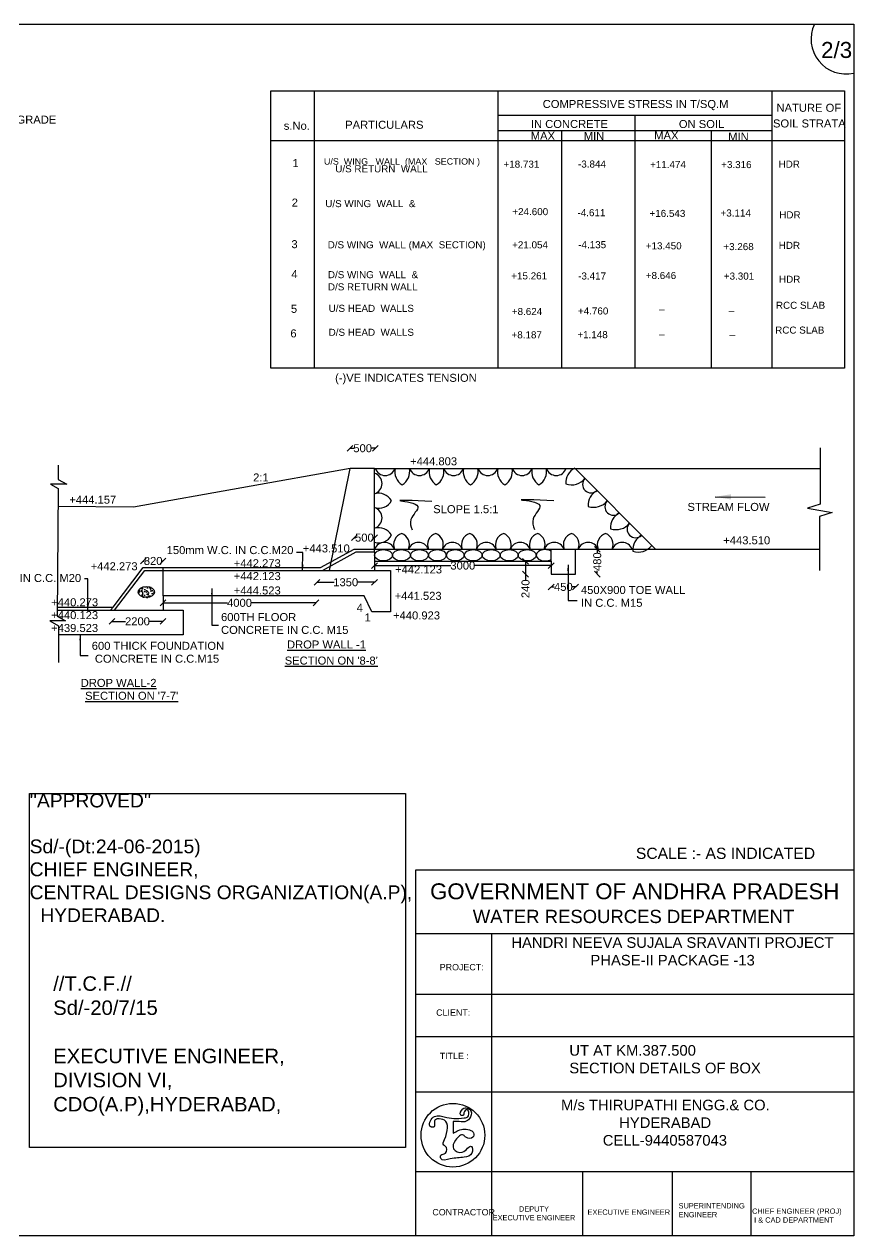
# Model space of a CAD drawing. Header units: millimetres. Extents: x 5732 to 11541, y 1165 to 4950.
# Drawn here: x 8951 to 11541, y 1165 to 4950 of the extents above; entities that cross this region are included whole.
import ezdxf

# ---------------------------------------------------------------- set-up
doc = ezdxf.new("R2010")
doc.units = ezdxf.units.MM
doc.header["$MEASUREMENT"] = 0
for name, color, linetype in [('DIMENSIONS', 7, 'Continuous'), ('DRAWING', 7, 'Continuous'), ('TEXT', 7, 'Continuous')]:
    doc.layers.add(name, color=color, linetype=linetype)
doc.styles.get("Standard").update_dxf_attribs({"font": 'arial.ttf', "height": 25})
doc.dimstyles.get("Standard").update_dxf_attribs({"dimtxt": 25, "dimasz": 18, "dimexe": 0.18, "dimexo": 0.0625, "dimgap": 0.09, "dimtad": 0, "dimdec": 0, "dimzin": 0, "dimdsep": 46, "dimtxsty": 'Standard', "dimblk": 'OBLIQUE', "dimcen": 0.09, "dimse1": 1, "dimse2": 1, "dimadec": 0, "dimazin": 0, "dimtfac": 1, "dimtdec": 0, "dimtofl": 0, "dimtmove": 0, "dimatfit": 3, "dimfxl": 1, "dimtolj": 1, "dimtzin": 0, "dimarcsym": 0})

# ---------------------------------------------------------------- blocks, each defined once
blk = doc.blocks.new('_Oblique')
at = {"color": 0, "linetype": 'ByBlock', "lineweight": -2}
blk.add_line((-0.5, -0.5), (0.5, 0.5), dxfattribs=at)
blk = doc.blocks.new('*D19')
at = {"layer": 'Defpoints', "color": 0}
for p in [(10046.9, 3625.4), (9968, 3562.6), (10046.9, 3562.6)]:
    blk.add_point(p, dxfattribs=at)
at = {"layer": 'DIMENSIONS', "color": 0, "lineweight": -2}
for p, q in [((9968, 3625.4), (9979.8, 3625.4)), ((10046.9, 3625.4), (10035.1, 3625.4))]:
    blk.add_line(p, q, dxfattribs=at)
at = {"layer": 'DIMENSIONS', "color": 0, "lineweight": -2, "xscale": 18, "yscale": 18, "zscale": 18, "rotation": 180}
blk.add_blockref('_Oblique', (9968, 3625.4), dxfattribs=at)
at = {"layer": 'DIMENSIONS', "color": 0, "lineweight": -2, "xscale": 18, "yscale": 18, "zscale": 18}
blk.add_blockref('_Oblique', (10046.9, 3625.4), dxfattribs=at)
at = {"layer": 'DIMENSIONS', "color": 0, "insert": (10007.4, 3625.4), "char_height": 25, "attachment_point": 5}
blk.add_mtext('\\A1;500', dxfattribs=at)
blk = doc.blocks.new('*D20')
at = {"layer": 'Defpoints', "color": 0}
for p in [(10044.4, 3346.2), (9981.4, 3310.1), (10044.4, 3310.1)]:
    blk.add_point(p, dxfattribs=at)
at = {"layer": 'DIMENSIONS', "color": 0, "lineweight": -2}
for p, q in [((9981.4, 3346.2), (9985.2, 3346.2)), ((10044.4, 3346.2), (10040.5, 3346.2))]:
    blk.add_line(p, q, dxfattribs=at)
at = {"layer": 'DIMENSIONS', "color": 0, "lineweight": -2, "xscale": 18, "yscale": 18, "zscale": 18, "rotation": 180}
blk.add_blockref('_Oblique', (9981.4, 3346.2), dxfattribs=at)
at = {"layer": 'DIMENSIONS', "color": 0, "lineweight": -2, "xscale": 18, "yscale": 18, "zscale": 18}
blk.add_blockref('_Oblique', (10044.4, 3346.2), dxfattribs=at)
at = {"layer": 'DIMENSIONS', "color": 0, "insert": (10012.9, 3346.2), "char_height": 25, "attachment_point": 5}
blk.add_mtext('\\A1;500', dxfattribs=at)
blk = doc.blocks.new('*D21')
at = {"layer": 'Defpoints', "color": 0}
for p in [(9864.8, 3243.7), (10044.4, 3243.7), (10044.4, 3206.8)]:
    blk.add_point(p, dxfattribs=at)
at = {"layer": 'DIMENSIONS', "color": 0, "lineweight": -2}
for p, q in [((9864.8, 3206.8), (9918.4, 3206.8)), ((10044.4, 3206.8), (9990.8, 3206.8))]:
    blk.add_line(p, q, dxfattribs=at)
at = {"layer": 'DIMENSIONS', "color": 0, "lineweight": -2, "xscale": 18, "yscale": 18, "zscale": 18, "rotation": 180}
blk.add_blockref('_Oblique', (9864.8, 3206.8), dxfattribs=at)
at = {"layer": 'DIMENSIONS', "color": 0, "lineweight": -2, "xscale": 18, "yscale": 18, "zscale": 18}
blk.add_blockref('_Oblique', (10044.4, 3206.8), dxfattribs=at)
at = {"layer": 'DIMENSIONS', "color": 0, "insert": (9954.6, 3206.8), "char_height": 25, "attachment_point": 5}
blk.add_mtext('\\A1;1350', dxfattribs=at)
blk = doc.blocks.new('*D22')
at = {"layer": 'Defpoints', "color": 0}
for p in [(9384.1, 3141.8), (9861.7, 3142.5), (9861.7, 3141.8)]:
    blk.add_point(p, dxfattribs=at)
at = {"layer": 'DIMENSIONS', "color": 0, "lineweight": -2}
for p, q in [((9384.1, 3142.5), (9585, 3142.5)), ((9861.7, 3142.5), (9660.7, 3142.5))]:
    blk.add_line(p, q, dxfattribs=at)
at = {"layer": 'DIMENSIONS', "color": 0, "lineweight": -2, "xscale": 18, "yscale": 18, "zscale": 18, "rotation": 180}
blk.add_blockref('_Oblique', (9384.1, 3142.5), dxfattribs=at)
at = {"layer": 'DIMENSIONS', "color": 0, "lineweight": -2, "xscale": 18, "yscale": 18, "zscale": 18}
blk.add_blockref('_Oblique', (9861.7, 3142.5), dxfattribs=at)
at = {"layer": 'DIMENSIONS', "color": 0, "insert": (9622.9, 3142.5), "char_height": 25, "attachment_point": 5}
blk.add_mtext('\\A1;4000', dxfattribs=at)
blk = doc.blocks.new('*D23')
at = {"layer": 'Defpoints', "color": 0}
for p in [(9224.4, 3124.4), (9384.1, 3119.5), (9384.1, 3084.7)]:
    blk.add_point(p, dxfattribs=at)
at = {"layer": 'DIMENSIONS', "color": 0, "lineweight": -2}
for p, q in [((9224.4, 3084.7), (9266.7, 3084.7)), ((9384.1, 3084.7), (9341.8, 3084.7))]:
    blk.add_line(p, q, dxfattribs=at)
at = {"layer": 'DIMENSIONS', "color": 0, "lineweight": -2, "xscale": 18, "yscale": 18, "zscale": 18, "rotation": 180}
blk.add_blockref('_Oblique', (9224.4, 3084.7), dxfattribs=at)
at = {"layer": 'DIMENSIONS', "color": 0, "lineweight": -2, "xscale": 18, "yscale": 18, "zscale": 18}
blk.add_blockref('_Oblique', (9384.1, 3084.7), dxfattribs=at)
at = {"layer": 'DIMENSIONS', "color": 0, "insert": (9304.2, 3084.7), "char_height": 25, "attachment_point": 5}
blk.add_mtext('\\A1;2200', dxfattribs=at)
blk = doc.blocks.new('*D24')
at = {"layer": 'Defpoints', "color": 0}
for p in [(9384.1, 3273.3), (9322.3, 3252.9), (9384.1, 3252.9)]:
    blk.add_point(p, dxfattribs=at)
at = {"layer": 'DIMENSIONS', "color": 0, "lineweight": -2}
for p, q in [((9322.3, 3273.3), (9325.5, 3273.3)), ((9384.1, 3273.3), (9380.8, 3273.3))]:
    blk.add_line(p, q, dxfattribs=at)
at = {"layer": 'DIMENSIONS', "color": 0, "lineweight": -2, "xscale": 18, "yscale": 18, "zscale": 18, "rotation": 180}
blk.add_blockref('_Oblique', (9322.3, 3273.3), dxfattribs=at)
at = {"layer": 'DIMENSIONS', "color": 0, "lineweight": -2, "xscale": 18, "yscale": 18, "zscale": 18}
blk.add_blockref('_Oblique', (9384.1, 3273.3), dxfattribs=at)
at = {"layer": 'DIMENSIONS', "color": 0, "insert": (9353.2, 3273.3), "char_height": 25, "attachment_point": 5}
blk.add_mtext('\\A1;820', dxfattribs=at)
blk = doc.blocks.new('*D25')
at = {"layer": 'Defpoints', "color": 0}
for p in [(10044.4, 3258.9), (10596.1, 3258.9), (10596.1, 3258.9)]:
    blk.add_point(p, dxfattribs=at)
at = {"layer": 'DIMENSIONS', "color": 0, "lineweight": -2}
for p, q in [((10044.4, 3258.9), (10282.8, 3258.9)), ((10596.1, 3258.9), (10357.6, 3258.9))]:
    blk.add_line(p, q, dxfattribs=at)
at = {"layer": 'DIMENSIONS', "color": 0, "lineweight": -2, "xscale": 18, "yscale": 18, "zscale": 18, "rotation": 180}
blk.add_blockref('_Oblique', (10044.4, 3258.9), dxfattribs=at)
at = {"layer": 'DIMENSIONS', "color": 0, "lineweight": -2, "xscale": 18, "yscale": 18, "zscale": 18}
blk.add_blockref('_Oblique', (10596.1, 3258.9), dxfattribs=at)
at = {"layer": 'DIMENSIONS', "color": 0, "insert": (10320.2, 3258.9), "char_height": 25, "attachment_point": 5}
blk.add_mtext('\\A1;3000', dxfattribs=at)
blk = doc.blocks.new('*D26')
at = {"layer": 'Defpoints', "color": 0}
for p in [(10596.1, 3272.6), (10516.1, 3232.3), (10596.1, 3232.3)]:
    blk.add_point(p, dxfattribs=at)
at = {"layer": 'DIMENSIONS', "color": 0, "lineweight": -2}
for p, q in [((10516.1, 3272.6), (10516.1, 3232.3)), ((10516.1, 3232.3), (10516.1, 3214.3))]:
    blk.add_line(p, q, dxfattribs=at)
at = {"layer": 'DIMENSIONS', "color": 0, "lineweight": -2, "xscale": 18, "yscale": 18, "zscale": 18}
for p, rotation in [((10516.1, 3272.6), 90), ((10516.1, 3232.3), 270)]:
    blk.add_blockref('_Oblique', p, dxfattribs=dict(at, rotation=rotation))
at = {"layer": 'DIMENSIONS', "color": 0, "insert": (10516.1, 3186.5), "char_height": 25, "attachment_point": 5, "rotation": 90}
blk.add_mtext('\\A1;240', dxfattribs=at)
blk = doc.blocks.new('*D27')
at = {"layer": 'Defpoints', "color": 0}
for p in [(10596.1, 3232.3), (10672.1, 3232.3), (10672.1, 3192.3)]:
    blk.add_point(p, dxfattribs=at)
at = {"layer": 'DIMENSIONS', "color": 0, "lineweight": -2}
for p, q in [((10596.1, 3192.3), (10605.9, 3192.3)), ((10672.1, 3192.3), (10662.2, 3192.3))]:
    blk.add_line(p, q, dxfattribs=at)
at = {"layer": 'DIMENSIONS', "color": 0, "lineweight": -2, "xscale": 18, "yscale": 18, "zscale": 18, "rotation": 180}
blk.add_blockref('_Oblique', (10596.1, 3192.3), dxfattribs=at)
at = {"layer": 'DIMENSIONS', "color": 0, "lineweight": -2, "xscale": 18, "yscale": 18, "zscale": 18}
blk.add_blockref('_Oblique', (10672.1, 3192.3), dxfattribs=at)
at = {"layer": 'DIMENSIONS', "color": 0, "insert": (10634.1, 3192.3), "char_height": 25, "attachment_point": 5}
blk.add_mtext('\\A1;450', dxfattribs=at)
blk = doc.blocks.new('*D28')
at = {"layer": 'Defpoints', "color": 0}
for p in [(10680.7, 3310.1), (10672.1, 3232.3), (10740.1, 3232.3)]:
    blk.add_point(p, dxfattribs=at)
at = {"layer": 'DIMENSIONS', "color": 0, "lineweight": -2}
for p, q in [((10740.1, 3310.1), (10740.1, 3299.4)), ((10740.1, 3232.3), (10740.1, 3243.1))]:
    blk.add_line(p, q, dxfattribs=at)
at = {"layer": 'DIMENSIONS', "color": 0, "lineweight": -2, "xscale": 18, "yscale": 18, "zscale": 18}
for p, rotation in [((10740.1, 3310.1), 90), ((10740.1, 3232.3), 270)]:
    blk.add_blockref('_Oblique', p, dxfattribs=dict(at, rotation=rotation))
at = {"layer": 'DIMENSIONS', "color": 0, "insert": (10740.1, 3271.2), "char_height": 25, "attachment_point": 5, "rotation": 90}
blk.add_mtext('\\A1;480', dxfattribs=at)

msp = doc.modelspace()

# ---------------------------------------------------------------- hatches: boundary and pattern name
at = {"layer": 'DRAWING'}
h = msp.add_hatch(dxfattribs=at)
h.set_pattern_fill('AR-CONC', color=0, scale=3, style=0)
h.set_pattern_definition([(50, (-5750813.832, -20978929.149), (21.517805478, -1.88256405), [2.25, -24.75]), (355, (-5750813.832, -20978929.149), (-4.162540008, 22.56576401), [1.8, -19.8]), (100.4514, (-5750812.039, -20978929.306), (17.355281451, 20.683186262), [1.9122057, -21.03426336]), (46.1842, (-5750813.832, -20978923.15), (32.01723146, -4.96557043), [3.375, -37.125]), (96.6356, (-5750811.164, -20978923.563), (28.039881166, 29.223536127), [2.86830864, -31.55139]), (351.1842, (-5750813.832, -20978923.15), (28.039858354, 29.22355803), [2.7, -29.7]), (21, (-5750810.832, -20978924.649), (17.907211564, -12.07856672), [2.25, -24.75]), (326, (-5750810.832, -20978924.649), (7.299459958, 21.754501351), [1.8, -19.8]), (71.4514, (-5750809.34, -20978925.655), (25.206678857, 9.675914901), [1.9122057, -21.03426336]), (37.5, (-5750813.832, -20978929.149), (0.3647956595, 9.986815615), [0, -19.56, 0, -20.1, 0, -19.875]), (7.5, (-5750813.832, -20978929.149), (7.8920861233, 11.8323513565), [0, -11.46, 0, -19.11, 0, -7.575]), (327.5, (-5750820.522, -20978929.149), (16.0146730852, -0.676646152), [0, -7.5, 0, -23.4, 0, -31.05]), (317.5, (-5750823.522, -20978929.149), (17.49558508, 3.00314947), [0, -9.75, 0, -15.54, 0, -22.05])])
edge = h.paths.add_edge_path()
edge.add_ellipse((9331.8, 3176.4), major_axis=(-25.3, 0), ratio=0.687205, start_angle=0, end_angle=360)

# ---------------------------------------------------------------- linework, layer by layer
at = {"layer": 'DIMENSIONS', "color": 0}
for points in [[(11541, 1165.3), (5732.3, 1165.3), (5732.3, 4950.2), (11541, 4950.2)], [(8967.5, 2546.6), (10141.5, 2546.6), (10141.5, 1441.3), (8967.5, 1441.3)]]:
    msp.add_lwpolyline(points, close=True, dxfattribs=at)
at = {"layer": 'DIMENSIONS'}
msp.add_arc((11516.3, 4903.5), 108.6, 154.5651, 283.1564, dxfattribs=at)
at = {"layer": 'DRAWING', "color": 0}
for points in [[(11436.4, 3626.7), (11436.4, 3451.3), (11396.5, 3438.5), (11473.5, 3425.1), (11434, 3411.9), (11434, 3243.4)], [(9056.2, 3572.4), (9056.2, 3527.9), (9084.1, 3513.4), (9032.3, 3513.4), (9056.3, 3499.4), (9053.3, 3101.1), (9079.8, 3086.2), (9030.2, 3086.2), (9057.9, 3071.1), (9057.9, 2956.7)], [(9882.2, 3243.7), (9986.8, 3301.5), (10044.4, 3301.5), (10044.4, 3562.6), (9968, 3562.6), (9292.3, 3441.5), (9055.9, 3443.3)], [(9904.2, 3243.7), (9968, 3562.6)], [(10044.4, 3562.6), (11436.4, 3562.6)], [(10670.6, 3562.6), (10921.7, 3310.1)], [(9228.5, 3129.3), (9322.3, 3252.9), (9876.3, 3252.9), (9981.4, 3310.1), (11434, 3310.1)], [(10044.4, 3272.6), (10596.1, 3272.6), (10596.1, 3310.1)], [(10044.4, 3301.5), (10044.4, 3243.7)], [(10596.1, 3272.6), (10596.1, 3232.3), (10672.1, 3232.3), (10672.1, 3310.1)], [(9232.4, 3119.5), (9327.3, 3243.7), (10094.6, 3243.7), (10094.6, 3114.9), (10035.6, 3114.9), (10011.7, 3164), (9384.1, 3164), (9384.1, 3119.5)], [(9384.1, 3164), (9384.1, 3252.9)], [(9053.5, 3119.5), (9446.7, 3119.5), (9446.7, 3043.1), (9057.9, 3043.1)], [(9053.6, 3129.3), (9228.5, 3129.3), (9220.4, 3119.5)]]:
    msp.add_lwpolyline(points, dxfattribs=at)
for centre, radius, start, end in [((10077.7, 3573.1), 32.6, 198.7354, 341.2646), ((10157.8, 3553), 50.1, 168.9804, 237.0579), ((10104.5, 3553.7), 50, 301.3557, 10.2478), ((10184.6, 3573.1), 32.6, 198.7354, 341.2646), ((10264.7, 3553), 50.1, 168.9804, 237.0579), ((10211.4, 3553.7), 50, 301.3557, 10.2478), ((10291.5, 3573.1), 32.6, 198.7354, 341.2646), ((10371.5, 3553), 50.1, 168.9804, 237.0579), ((10318.2, 3553.7), 50, 301.3557, 10.2478), ((10398.3, 3573.1), 32.6, 198.7354, 341.2646), ((10478.4, 3553), 50.1, 168.9804, 237.0579), ((10425.1, 3553.7), 50, 301.3557, 10.2478), ((10505.2, 3573.1), 32.6, 198.7354, 341.2646), ((10585.3, 3553), 50.1, 168.9804, 237.0579), ((10532, 3553.7), 50, 301.3557, 10.2478), ((10612.1, 3573.1), 32.6, 198.7354, 341.2646), ((10693.8, 3517.9), 51.6, 117.8404, 184.4116), ((10034.5, 3515.6), 33.6, 287.0661, 72.9339), ((10659.3, 3565.8), 54.6, 251.9676, 320.9232), ((10720.9, 3512.8), 26.7, 136.0338, 313.6334), ((10056.1, 3436.3), 48.6, 32.4663, 103.9894), ((10763.4, 3447.9), 51.6, 117.8404, 184.4116), ((10057.9, 3481.7), 43.8, 252.0226, 333.8045), ((10728.9, 3495.8), 54.6, 251.9676, 320.9232), ((10790.5, 3442.8), 26.7, 136.0338, 313.6334), ((10034.5, 3407.9), 33.6, 287.0661, 72.9339), ((10833, 3377.9), 51.6, 117.8404, 184.4116), ((10056.1, 3328.6), 48.6, 32.4663, 103.9894), ((10798.5, 3425.8), 54.6, 251.9676, 320.9232), ((10860.1, 3372.8), 26.7, 136.0338, 313.6334), ((10057.9, 3374), 43.8, 252.0226, 333.8045), ((10075.5, 3297.8), 33.4, 21.5772, 158.4228), ((10140.8, 3324), 36.9, 107.3049, 202.0441), ((10115.9, 3324.5), 37.4, 337.3661, 68.1908), ((10181.5, 3297.8), 33.4, 21.5772, 158.4228), ((10246.8, 3324), 36.9, 107.3049, 202.0441), ((10221.9, 3324.5), 37.4, 337.3661, 68.1908), ((10287.5, 3297.8), 33.4, 21.5772, 158.4228), ((10352.9, 3324), 36.9, 107.3049, 202.0441), ((10328, 3324.5), 37.4, 337.3661, 68.1908), ((10393.6, 3297.8), 33.4, 21.5772, 158.4228), ((10458.9, 3324), 36.9, 107.3049, 202.0441), ((10434, 3324.5), 37.4, 337.3661, 68.1908), ((10499.6, 3297.8), 33.4, 21.5772, 158.4228), ((10565, 3324), 36.9, 107.3049, 202.0441), ((10540.1, 3324.5), 37.4, 337.3661, 68.1908), ((10605.7, 3297.8), 33.4, 21.5772, 158.4228), ((10671, 3324), 36.9, 107.3049, 202.0441), ((10646.1, 3324.5), 37.4, 337.3661, 68.1908), ((10711.7, 3297.8), 33.4, 21.5772, 158.4228), ((10777.1, 3324), 36.9, 107.3049, 202.0441), ((10752.2, 3324.5), 37.4, 337.3661, 68.1908), ((10817.8, 3297.8), 33.4, 21.5772, 158.4228), ((10902.6, 3307.9), 51.6, 117.8404, 184.4116), ((10868.1, 3355.8), 54.6, 251.9676, 320.9232)]:
    msp.add_arc(centre, radius, start, end, dxfattribs=at)
for centre, major_axis, ratio in [((10072.4, 3291.3), (-28, 0), 0.623226), ((10128.5, 3291.3), (-28, 0), 0.623226), ((10184.6, 3291.3), (-28, 0), 0.623226), ((10240.7, 3291.3), (-28, 0), 0.623226), ((10296.8, 3291.3), (-28, 0), 0.623226), ((10352.9, 3291.3), (-28, 0), 0.623226), ((10409, 3291.3), (-28, 0), 0.623226), ((10465.1, 3291.3), (-28, 0), 0.623226), ((10521.2, 3291.3), (-28, 0), 0.623226), ((9331.8, 3176.4), (-25.3, 0), 0.687205)]:
    msp.add_ellipse(centre, major_axis=major_axis, ratio=ratio, dxfattribs=at)
msp.add_ellipse((10577.2, 3291.3), major_axis=(-28, 0), ratio=0.623226, start_param=3.977277, end_param=8.589094, dxfattribs=at)
for points in [[(10223.5, 3459.6), (10127, 3461), (10179.5, 3443.6), (10158, 3403.1), (10161.9, 3370.5)], [(10604.8, 3461.6), (10506.2, 3463.6), (10560.2, 3446.8), (10540, 3405.4), (10543.8, 3371.5)]]:
    msp.add_spline(points, degree=3, dxfattribs=at)
at = {"layer": 'TEXT', "color": 0}
for points in [[(9720.8, 4742.5), (11511.9, 4742.5), (11511.9, 3875.3), (9720.8, 3875.3)], [(10173.5, 2308.5), (11541, 2308.5), (11541, 1165.3), (10173.5, 1165.3)]]:
    msp.add_lwpolyline(points, close=True, dxfattribs=at)
for points in [[(9856.5, 4742.5), (9856.5, 3875.3)], [(10429.5, 4742.5), (10429.5, 3875.3)], [(11285.2, 4742.5), (11285.2, 3875.3)], [(11285.2, 4665.2), (10429.5, 4665.2)], [(10857.3, 4665.2), (10857.3, 3875.3)], [(10429.5, 4618.3), (11285.2, 4618.3)], [(10627.9, 4618.3), (10627.9, 3875.3)], [(11096, 4618.3), (11096, 3875.3)], [(9720.8, 4586.6), (11511.9, 4586.6)], [(10173.5, 2110.1), (11541, 2110.1)], [(10410.3, 2110.1), (10410.3, 1165.3)], [(10173.5, 1920.5), (11541, 1920.5)], [(10173.5, 1788.1), (11541, 1788.1)], [(10173.5, 1614.8), (11541, 1614.8)], [(10290.4, 1522.7), (10290.4, 1485.5)], [(10173.5, 1365.7), (11541, 1365.7)], [(10693.5, 1365.7), (10693.5, 1165.3)], [(10974.7, 1165.3), (10974.7, 1365.7)], [(11219.3, 1365.7), (11219.3, 1165.3)]]:
    msp.add_lwpolyline(points, dxfattribs=at)
msp.add_circle((10289.3, 1479.5), 99.5, dxfattribs=at)
for points in [[(10240.3, 1530.7), (10231.9, 1524.2), (10230.4, 1505.2), (10220.2, 1505.7), (10228, 1535.4), (10262.4, 1536.7), (10324, 1533.3), (10337.8, 1540.3), (10333.1, 1559.5), (10323.7, 1549.4), (10322.7, 1541.9), (10313.8, 1542.4), (10320.3, 1561.6), (10334.7, 1564), (10345.3, 1555.7), (10341.1, 1531.4), (10326.9, 1521.6), (10303, 1522.5), (10290.4, 1522.7)], [(10290.4, 1485.5), (10306, 1494.3), (10345.5, 1494.3), (10354, 1486.4), (10351.9, 1472.9), (10329.9, 1472.9), (10322.3, 1479.6), (10297.3, 1464.3), (10291.5, 1437.2), (10318.4, 1426.6), (10346.9, 1444.3), (10348.5, 1423.4), (10324.4, 1410.6), (10281.2, 1405.5), (10251.5, 1407.1), (10252, 1417), (10266, 1423.4), (10265.3, 1445.5), (10260.5, 1448.5), (10263.2, 1466.4), (10262.8, 1526.4), (10240.3, 1530.7)]]:
    msp.add_spline(points, degree=3, dxfattribs=at)

# ---------------------------------------------------------------- texts
at = {"layer": 'DIMENSIONS'}
msp.add_text('2/3', height=50, dxfattribs=at).set_placement((11439, 4844.8))
at = {"layer": 'DIMENSIONS', "color": 0}
msp.add_text('(-)VE INDICATES TENSION ', height=25, dxfattribs=at).set_placement((9921.3, 3833.1))
at = {"layer": 'TEXT', "color": 0}
for s, height, p in [('COMPRESSIVE STRESS IN T/SQ.M', 25, (10569.7, 4688.5)), ('NATURE OF', 25, (11299.9, 4676.7)), ('C.C M15 GRADE ', 25, (8779.1, 4639.7)), ('s.No.', 25, (9761.1, 4620.5)), ('PARTICULARS', 25, (9952.9, 4623.6)), ('IN CONCRETE', 25, (10532.8, 4626.1)), ('ON SOIL', 25, (10994.9, 4625.9)), ('SOIL STRATA', 25, (11288.8, 4627.7)), ('MAX', 25, (10532.4, 4589.1)), ('MIN', 25, (10698, 4588.4)), ('MAX', 25, (10917.9, 4590.1)), ('MIN', 25, (11149, 4586.4)), ('1', 25, (9788.1, 4503.8)), ('U/S  WING   WALL  (MAX   SECTION )', 20, (9886.5, 4511.5)), ('U/S RETURN  WALL', 22, (9921.9, 4487.6)), ('+18.731', 22, (10447.2, 4502)), ('-3.844', 22, (10680, 4502.4)), ('+11.474', 22, (10904.9, 4500.8)), ('+3.316', 22, (11127.1, 4500.7)), ('HDR', 22, (11306.3, 4502)), ('2', 25, (9785.9, 4380.5)), ('U/S WING  WALL  &', 22, (9890.7, 4378.8)), ('+24.600', 22, (10474.8, 4353.7)), ('-4.611', 22, (10678.3, 4350.5)), ('+16.543', 22, (10903.2, 4348.2)), ('+3.114', 22, (11125, 4349.5)), ('HDR', 22, (11308.4, 4343.7)), ('3', 25, (9785, 4250.6)), ('D/S WING  WALL (MAX  SECTION)', 22, (9898.3, 4250.2)), ('+21.054', 22, (10474.2, 4250.1)), ('-4.135', 22, (10680.7, 4250.5)), ('+13.450', 22, (10891.6, 4246.9)), ('+3.268', 22, (11133.8, 4244.5)), ('HDR', 22, (11306.8, 4248.4)), ('4', 25, (9784.7, 4157)), ('D/S WING  WALL  &', 22, (9898.9, 4156.8)), ('+15.261', 22, (10471.5, 4153)), ('-3.417', 22, (10680.4, 4152.7)), ('+8.646', 22, (10891.6, 4154.2)), ('+3.301', 22, (11135.3, 4152.4)), ('HDR', 22, (11307.6, 4142.6)), ('D/S RETURN WALL', 22, (9898.9, 4118.7)), ('5', 25, (9783.3, 4048.6)), ('U/S HEAD  WALLS', 22, (9901.2, 4051.6)), ('+8.624', 22, (10473.3, 4041.8)), ('+4.760', 22, (10679.8, 4043.4)), ('_', 22, (10933.3, 4062.4)), ('_', 22, (11150.4, 4057.9)), ('RCC SLAB', 22, (11298, 4061.2)), ('6', 25, (9781.7, 3971.8)), ('D/S HEAD  WALLS', 22, (9901.2, 3976.8)), ('+8.187', 22, (10472.4, 3968.8)), ('+1.148', 22, (10677.9, 3969.4)), ('_', 22, (10933.3, 3984.4)), ('_', 22, (11153.4, 3982.9)), ('RCC SLAB', 22, (11295.6, 3983.7)), ('+444.803', 25, (10155.7, 3572.3)), ('2:1', 25, (9665.3, 3521.8)), ('+444.157', 25, (9091.3, 3452.4)), ('SLOPE 1.5:1', 25, (10227.8, 3422.7)), ('STREAM FLOW ', 25, (11021.8, 3429.8)), ('+443.510', 25, (11133.5, 3325.5)), ('150mm W.C. IN C.C.M20', 25, (9395.4, 3294.9)), ('+443.510', 25, (9820.6, 3300.1)), ('+442.273', 25, (9158, 3244.4)), ('+442.273', 25, (9605, 3253.8)), ('+442.123', 25, (10108.7, 3234.5)), ('150mm W.C. IN C.C. M20', 25, (8722.8, 3207.7)), ('+442.123', 25, (9605, 3213.7)), ('+444.523', 25, (9605, 3168.8)), ('450X900 TOE WALL', 25, (10689.1, 3170.3)), ('+440.273', 25, (9034.7, 3131.9)), ('+441.523', 25, (10107.4, 3152)), ('IN C.C. M15', 25, (10689.1, 3130.2)), ('+440.123', 25, (9034.7, 3091.8)), ('600TH FLOOR ', 25, (9565.2, 3085.6)), ('4', 25, (9988.6, 3114.5)), ('1', 25, (10013.6, 3084.5)), ('+440.923', 25, (10102.4, 3090.8)), ('+439.523', 25, (9034.7, 3051.6)), ('CONCRETE IN C.C. M15', 25, (9565.2, 3045.5)), ('600 THICK FOUNDATION', 25, (9161.5, 2995.8)), ('%%UDROP WALL -1', 25, (9771.2, 3000)), (' CONCRETE IN C.C.M15', 25, (9161.5, 2955.6)), ("%%USECTION ON '8-8'", 25, (9763.9, 2949.7)), ('%%UDROP WALL-2', 25, (9127, 2880)), ("%%USECTION ON '7-7'", 25, (9140.7, 2839.8)), ('SCALE :- AS INDICATED ', 35, (10860.7, 2342.6))]:
    msp.add_text(s, height=height, dxfattribs=at).set_placement(p)
at = {"layer": 'TEXT', "color": 0, "attachment_point": 1}
for s, insert, char_height, width in [("''APPROVED''\\P \\PSd/-(Dt:24-06-2015) \\PCHIEF ENGINEER, \\PCENTRAL DESIGNS ORGANIZATION(A.P), \\P  HYDERABAD.", (8967.5, 2546.6), 43, 1251.069), ('\\pi26.759;{\\H1.5x;GOVERNMENT OF ANDHRA PRADESH}  \\P\\pi160.05;{\\H1.25x;WATER RESOURCES DEPARTMENT }', (10191.3, 2266.3), 33.065, 1322.35), ('\\pi2.3118;HANDRI NEEVA SUJALA SRAVANTI PROJECT \\P\\pi249.21;PHASE-II PACKAGE -13', (10469.5, 2097.9), 33.065, 1006.161), ('PROJECT:', (10248.2, 2014.4), 19.84, 203.522), ('//T.C.F.// \\PSd/-20/7/15 \\P\\PEXECUTIVE ENGINEER, \\PDIVISION VI, \\PCDO(A.P),HYDERABAD,', (9041.1, 1975.8), 45.208, 1170.349), ('CLIENT:', (10237, 1872.5), 19.84, 203.522), ('UT AT KM.387.500\\PSECTION DETAILS OF BOX ', (10652.8, 1761), 33.065, 635.91), ('TITLE :', (10248.1, 1736.9), 19.84, 203.522), ('\\pi3.7215;M/s THIRUPATHI ENGG.& CO. \\P\\pi185.26;HYDERABAD   \\P\\pi134.21;CELL-9440587043', (10623.1, 1590.3), 33.065, 651.851), ('CONTRACTOR ', (10225.1, 1248.8), 19.839, 203.522), ('\\pi147.51;DEPUTY \\P\\pi65.453;EXECUTIVE ENGINEER ', (10348, 1257.5), 16.533, 386.744), ('SUPERINTENDING \\PENGINEER ', (10994, 1267.2), 16.533, 205.322), ('CHIEF ENGINEER (PROJ)\\P I & CAD DEPARTMENT ', (11223.5, 1250.5), 16.533, 279.064), ('EXECUTIVE ENGINEER', (10709.7, 1247.4), 16.533, 257.829)]:
    msp.add_mtext(s, dxfattribs=dict(at, insert=insert, char_height=char_height, width=width))

# ---------------------------------------------------------------- dimensions: what is measured, and where the dimension line sits
at = {"layer": 'DIMENSIONS', "color": 0}
for base, p1, p2, text, picture, middle in [((10046.9, 3625.4), (9968, 3562.6), (10046.9, 3562.6), '500', '*D19', (10007.4, 3625.4)), ((10044.4, 3346.2), (9981.4, 3310.1), (10044.4, 3310.1), '500', '*D20', (10012.9, 3346.2)), ((9384.1, 3273.3), (9322.3, 3252.9), (9384.1, 3252.9), '820', '*D24', (9353.2, 3273.3)), ((10596.1, 3258.9), (10044.4, 3258.9), (10596.1, 3258.9), '3000', '*D25', (10320.2, 3258.9)), ((10044.4, 3206.8), (9864.8, 3243.7), (10044.4, 3243.7), '1350', '*D21', (9954.6, 3206.8)), ((10672.1, 3192.3), (10596.1, 3232.3), (10672.1, 3232.3), '450', '*D27', (10634.1, 3192.3)), ((9861.7, 3142.5), (9384.1, 3141.8), (9861.7, 3141.8), '4000', '*D22', (9622.9, 3142.5)), ((9384.1, 3084.7), (9224.4, 3124.4), (9384.1, 3119.5), '2200', '*D23', (9304.2, 3084.7))]:
    dim = msp.add_linear_dim(base=base, p1=p1, p2=p2, text=text, dimstyle='Standard', dxfattribs=at)
    dim.commit()
    dim.dimension.update_dxf_attribs({"geometry": picture, "text_midpoint": middle})
for base, p1, p2, text, picture, middle in [((10740.1, 3232.3), (10680.7, 3310.1), (10672.1, 3232.3), '480', '*D28', (10740.1, 3271.2)), ((10516.1, 3232.3), (10596.1, 3272.6), (10596.1, 3232.3), '240', '*D26', (10516.1, 3186.5))]:
    dim = msp.add_linear_dim(base=base, p1=p1, p2=p2, angle=90, text=text, dimstyle='Standard', dxfattribs=at)
    dim.commit()
    dim.dimension.update_dxf_attribs({"geometry": picture, "text_midpoint": middle})

# ---------------------------------------------------------------- leaders
for points, override in [([(11107.8, 3473.8), (11264, 3473.2)], {"dimasz": 50, "dimgap": 0.09, "dimtad": 0}), ([(9819.7, 3243.7), (9820.6, 3300.1), (9800.4, 3300.1)], {"dimgap": 0.09, "dimtad": 0}), ([(10648.8, 3261.5), (10648.8, 3150), (10677.5, 3150)], {"dimgap": 0.09, "dimtad": 0}), ([(9148.7, 3119.5), (9148.7, 3217.5), (9138.4, 3217.5)], {"dimgap": 0.09, "dimtad": 0}), ([(9536.7, 3187.1), (9536.7, 3072.4), (9557.2, 3072.4)], {"dimgap": 0.09, "dimtad": 0}), ([(9125.2, 3043.1), (9125.2, 2977.7), (9150, 2977.7)], {"dimgap": 0.09, "dimtad": 0})]:
    msp.add_leader(points, dimstyle='Standard', override=override, dxfattribs=at)

doc.saveas('drawing.dxf')
